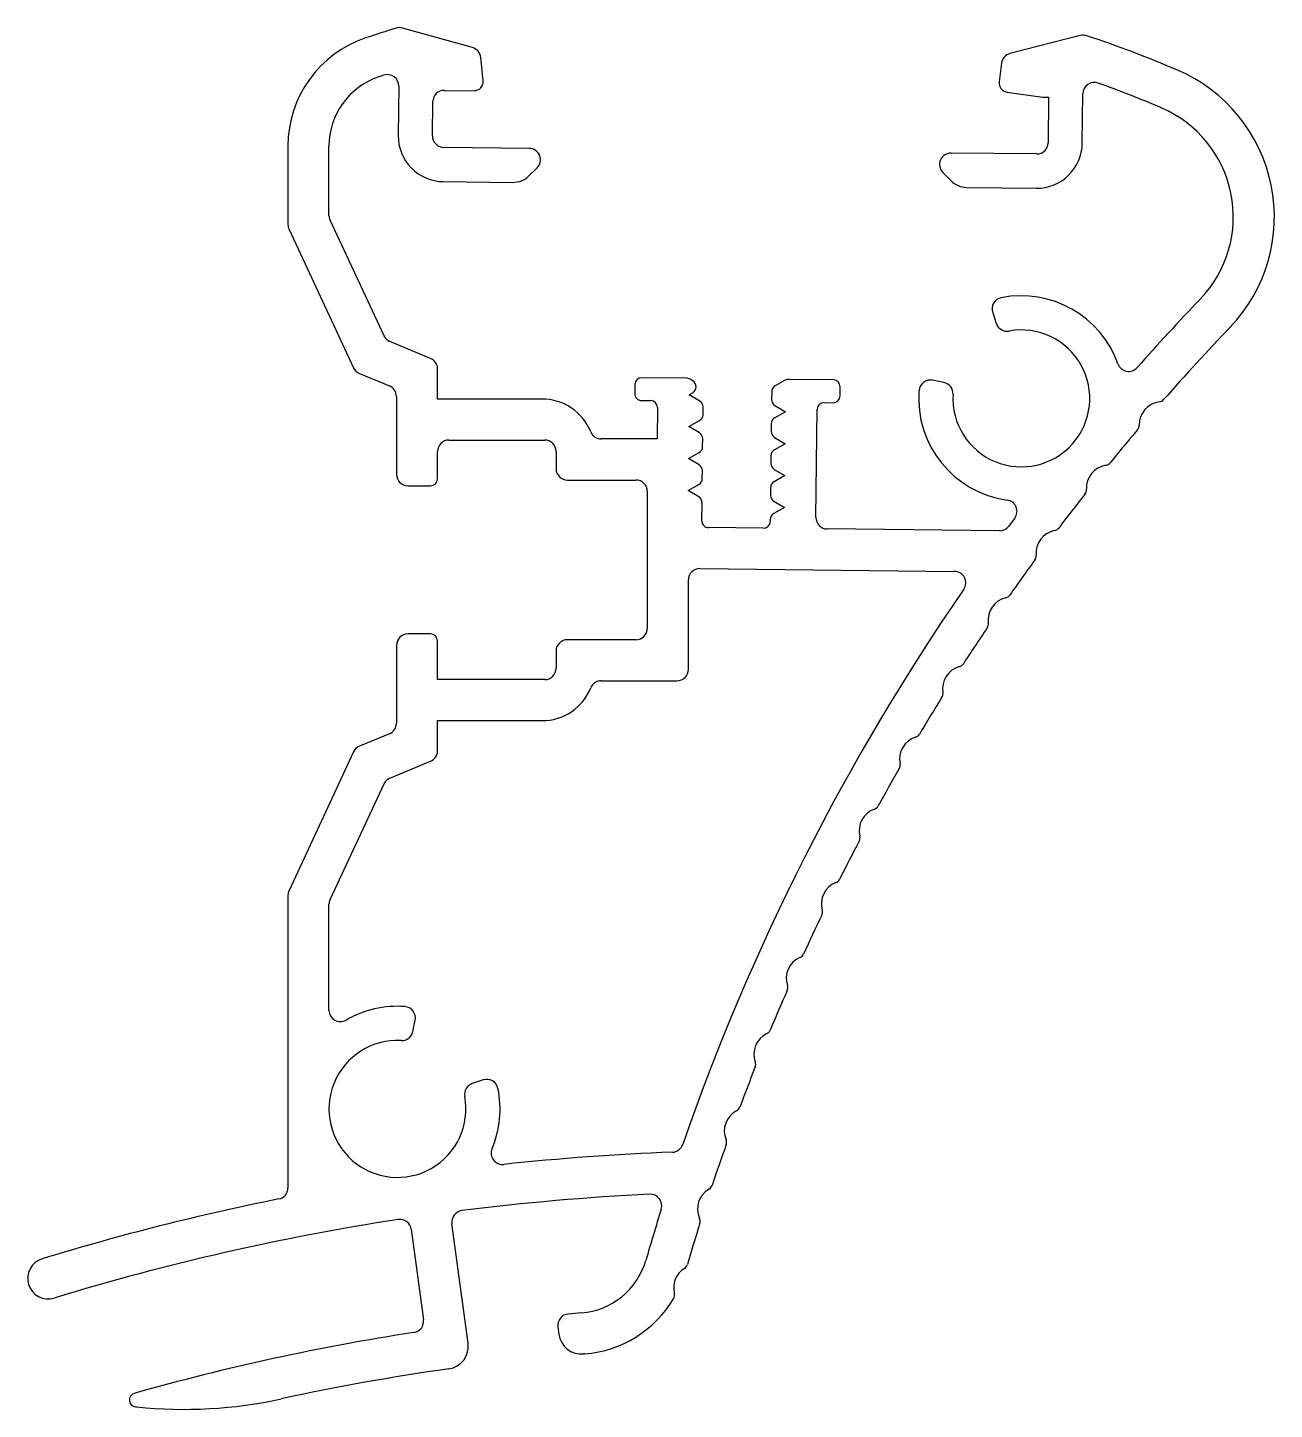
# Model space of a CAD drawing. Extents: x 822.8 to 877.5, y 587.2 to 647.8.
import ezdxf

# ---------------------------------------------------------------- set-up
doc = ezdxf.new("R2010")
doc.units = 0
doc.layers.get('0').update_dxf_attribs({"linetype": 'CONTINUOUS'})

msp = doc.modelspace()

# ---------------------------------------------------------------- linework, layer by layer
for p, q in [((842.316, 646.888), (839.25, 647.746)), ((868.967, 647.416), (865.883, 646.626)), ((842.783, 645.44), (842.679, 646.458)), ((865.51, 646.204), (865.408, 645.384)), ((839.081, 645.2), (839.057, 643.036)), ((841.079, 645.013), (842.381, 644.999)), ((865.75, 644.938), (867.328, 644.722)), ((867.328, 644.722), (867.578, 644.719)), ((867.578, 644.719), (867.555, 642.719)), ((869.055, 642.702), (869.079, 644.867)), ((840.557, 643.019), (840.574, 644.519)), ((834.222, 642.573), (834.222, 639.133)), ((836.022, 639.532), (836.022, 642.573)), ((844.801, 642.472), (841.051, 642.514)), ((867.05, 642.225), (863.3, 642.266)), ((844.788, 641.265), (845.145, 641.615)), ((841.035, 641.014), (844.077, 640.98)), ((862.937, 641.417), (863.287, 641.059)), ((863.99, 640.759), (867.033, 640.725)), ((838.434, 634.249), (836.069, 639.321)), ((834.269, 638.922), (837.098, 632.854)), ((865.125, 635.275), (865.284, 634.796)), ((840.472, 633.263), (838.696, 633.999)), ((837.36, 632.604), (838.672, 632.06)), ((840.78, 631.482), (840.78, 632.801)), ((851.704, 632.395), (849.74, 632.416)), ((849.436, 632.12), (849.432, 631.72)), ((851.977, 632.28), (851.854, 632.353)), ((856.029, 632.306), (855.586, 632.057)), ((858.139, 632.323), (856.179, 632.345)), ((858.431, 631.62), (858.436, 632.02)), ((862.987, 632.204), (862.492, 632.305)), ((838.98, 631.598), (838.98, 628.182)), ((845.365, 631.482), (840.78, 631.482)), ((849.729, 631.416), (850.129, 631.412)), ((851.812, 631.671), (851.971, 631.76)), ((852.279, 631.394), (851.812, 631.671)), ((855.433, 631.799), (855.429, 631.461)), ((855.577, 631.2), (856.044, 630.923)), ((857.728, 631.328), (858.128, 631.323)), ((850.425, 631.109), (850.41, 629.732)), ((852.422, 630.795), (852.426, 631.133)), ((856.044, 630.923), (855.571, 630.657)), ((857.372, 626.292), (857.425, 631.031)), ((851.796, 630.271), (852.269, 630.537)), ((852.263, 629.994), (851.796, 630.271)), ((855.418, 630.399), (855.414, 630.062)), ((841.28, 629.682), (845.48, 629.682)), ((850.41, 629.732), (847.96, 629.732)), ((852.406, 629.395), (852.41, 629.733)), ((856.028, 629.524), (855.555, 629.257)), ((855.561, 629.8), (856.028, 629.524)), ((840.78, 627.982), (840.78, 629.182)), ((845.98, 629.182), (845.98, 628.432)), ((851.78, 628.871), (852.253, 629.137)), ((852.247, 628.594), (851.78, 628.871)), ((855.402, 628.999), (855.398, 628.662)), ((852.391, 627.995), (852.394, 628.333)), ((855.545, 628.4), (856.012, 628.124)), ((839.48, 627.682), (840.48, 627.682)), ((846.48, 627.932), (849.48, 627.932)), ((851.765, 627.471), (852.238, 627.737)), ((855.387, 627.599), (855.383, 627.262)), ((856.012, 628.124), (855.539, 627.858)), ((849.98, 627.432), (849.98, 621.432)), ((852.232, 627.194), (851.765, 627.471)), ((855.53, 627), (855.997, 626.724)), ((852.37, 626.148), (852.379, 626.933)), ((855.997, 626.724), (855.524, 626.458)), ((855.067, 625.818), (852.667, 625.844)), ((855.371, 626.199), (855.37, 626.114)), ((865.422, 625.703), (857.867, 625.787)), ((852.286, 624.049), (863.451, 623.924)), ((851.78, 619.632), (851.78, 623.549)), ((840.48, 621.182), (839.48, 621.182)), ((849.48, 620.932), (846.48, 620.932)), ((838.98, 620.682), (838.98, 617.267)), ((840.78, 619.182), (840.78, 620.882)), ((845.98, 620.432), (845.98, 619.682)), ((845.48, 619.182), (840.78, 619.182)), ((847.96, 619.132), (851.28, 619.132)), ((840.78, 616.064), (840.78, 617.382)), ((840.78, 617.382), (845.365, 617.382)), ((838.672, 616.805), (837.36, 616.261)), ((837.098, 616.011), (834.269, 609.943)), ((838.696, 614.866), (840.472, 615.602)), ((836.069, 609.544), (838.434, 614.616)), ((834.222, 609.732), (834.222, 596.902)), ((836.022, 604.69), (836.022, 609.333)), ((839.701, 603.757), (839.8, 604.251)), ((842.781, 601.632), (842.303, 601.47)), ((839.631, 595.084), (840.167, 591.12)), ((842.122, 590.088), (841.413, 595.338)), ((846.062, 590.804), (846.106, 590.48)), ((827.536, 587.303), (827.596, 587.297))]:
    msp.add_line(p, q)
for centre, radius, start, end in [((853.579, 599.925), 50, 106.98882, 108.60475), ((839.116, 647.265), 0.5, 74.36315, 106.98882), ((839.222, 642.573), 5, 108.60475, 180), ((869.091, 646.931), 0.5, 71.73748, 104.36315), ((853.579, 599.925), 50, 66.86129, 71.73748), ((842.181, 646.406), 0.5, 5.86315, 74.36315), ((866.007, 646.142), 0.5, 104.36315, 172.86315), ((870.476, 639.466), 7, 316.19298, 66.86129), ((839.222, 642.573), 3.2, 108.60475, 180), ((853.579, 599.925), 48.2, 108.32555, 108.60475), ((838.581, 645.206), 0.5, 359.36315, 108.32555), ((842.385, 645.399), 0.4, 269.36315, 5.86315), ((865.805, 645.335), 0.4, 172.86315, 262.1829), ((869.579, 644.861), 0.5, 70.40075, 179.36315), ((853.579, 599.925), 48.2, 66.86129, 70.40075), ((841.074, 644.514), 0.5, 89.36315, 179.36315), ((870.476, 639.466), 5.2, 316.19298, 66.86129), ((841.057, 643.014), 2, 179.36315, 269.36315), ((841.057, 643.014), 0.5, 179.36315, 269.36315), ((867.055, 642.725), 0.5, 269.36315, 359.36315), ((844.796, 641.972), 0.5, 314.36315, 89.36315), ((863.294, 641.766), 0.5, 89.36315, 224.36315), ((867.055, 642.725), 2, 269.36315, 359.36315), ((844.089, 641.98), 1, 269.36315, 314.36315), ((864.002, 641.758), 1, 224.36315, 269.36315), ((834.722, 639.133), 0.5, 180, 205), ((836.522, 639.532), 0.5, 180, 205), ((865.599, 635.433), 0.5, 101.26818, 198.44894), ((866.38, 631.51), 4.5, 19.69625, 101.26818), ((947.695, 565.397), 101.8, 136.19298, 138.49088), ((838.887, 634.461), 0.5, 205, 247.5), ((866.38, 631.51), 3, 176.66215, 100.23573), ((865.759, 634.954), 0.5, 198.44894, 280.23573), ((947.695, 565.397), 100, 136.19298, 138.65491), ((840.28, 632.801), 0.5, 360, 67.5), ((871.088, 633.195), 0.5, 199.69625, 318.49088), ((837.551, 633.066), 0.5, 205, 247.5), ((849.736, 632.116), 0.3, 89.36315, 179.36315), ((838.48, 631.598), 0.5, 0, 67.5), ((851.701, 632.095), 0.3, 59.36315, 89.36315), ((851.824, 632.022), 0.3, 299.36315, 59.36315), ((855.733, 631.796), 0.3, 119.36315, 179.36315), ((856.176, 632.045), 0.3, 89.36315, 119.36315), ((858.136, 632.023), 0.3, 359.36315, 89.36315), ((866.38, 631.51), 4.5, 175.6297, 262.07806), ((862.392, 631.815), 0.5, 78.44894, 175.6297), ((862.886, 631.714), 0.5, 356.66215, 78.44894), ((845.365, 629.182), 2.3, 22.02431, 90), ((849.732, 631.716), 0.3, 179.36315, 269.36315), ((850.125, 631.112), 0.3, 359.36315, 89.36315), ((852.126, 631.136), 0.3, 359.36315, 59.36315), ((855.729, 631.458), 0.3, 179.36315, 239.36315), ((857.725, 631.028), 0.3, 89.36315, 179.36315), ((858.131, 631.623), 0.3, 269.36315, 359.36315), ((872.549, 630.363), 1, 96.78363, 181.52716), ((872.396, 631.654), 0.3, 276.78363, 318.65491), ((852.122, 630.798), 0.3, 299.36315, 359.36315), ((855.718, 630.396), 0.3, 119.36315, 179.36315), ((847.96, 630.232), 0.5, 202.02431, 270), ((852.11, 629.736), 0.3, 359.36315, 59.36315), ((855.714, 630.058), 0.3, 179.36315, 239.36315), ((947.695, 565.397), 100, 139.65588, 140.73825), ((871.25, 630.329), 0.3, 319.65588, 1.52716), ((841.28, 629.182), 0.5, 90, 180), ((845.48, 629.182), 0.5, 0, 90), ((852.106, 629.398), 0.3, 299.36315, 359.36315), ((855.702, 628.996), 0.3, 119.36315, 179.36315), ((839.48, 628.182), 0.5, 180, 270), ((846.48, 628.432), 0.5, 180, 270), ((852.095, 628.336), 0.3, 359.36315, 59.36315), ((855.698, 628.658), 0.3, 179.36315, 239.36315), ((870.237, 627.589), 1, 98.86697, 183.61049), ((870.037, 628.873), 0.3, 278.86697, 320.73825), ((840.48, 627.982), 0.3, 270, 0), ((849.48, 627.432), 0.5, 0, 90), ((852.091, 627.998), 0.3, 299.36315, 359.36315), ((855.686, 627.596), 0.3, 119.36315, 179.36315), ((852.079, 626.936), 0.3, 359.36315, 59.36315), ((855.683, 627.258), 0.3, 179.36315, 239.36315), ((865.691, 626.558), 0.5, 323.28343, 82.07806), ((947.695, 565.397), 100, 141.73922, 142.82158), ((868.94, 627.507), 0.3, 321.73922, 3.61049), ((855.671, 626.196), 0.3, 119.36315, 179.36315), ((852.67, 626.144), 0.3, 179.36315, 269.36315), ((855.07, 626.118), 0.3, 269.36315, 359.36315), ((857.872, 626.287), 0.5, 179.36315, 269.36315), ((865.428, 626.203), 0.5, 269.36315, 323.531), ((947.695, 565.397), 101.8, 143.28343, 143.531), ((867.781, 626.008), 0.3, 280.9503, 322.82158), ((868.027, 624.732), 1, 100.9503, 185.69383), ((866.734, 624.603), 0.3, 323.82255, 5.69383), ((852.28, 623.549), 0.5, 89.36315, 180), ((947.695, 565.397), 100, 143.82255, 144.90491), ((863.445, 623.425), 0.5, 325.44264, 89.36315), ((947.695, 565.397), 101.8, 145.44264, 160.84598), ((865.923, 621.796), 1, 103.03363, 187.77716), ((865.63, 623.063), 0.3, 283.03363, 324.90491), ((864.635, 621.62), 0.3, 325.90588, 7.77716), ((839.48, 620.682), 0.5, 90, 180), ((840.48, 620.882), 0.3, 0, 90), ((846.48, 620.432), 0.5, 90, 180), ((849.48, 621.432), 0.5, 270, 0), ((947.695, 565.397), 100, 145.90588, 146.98825), ((863.927, 618.786), 1, 105.11697, 189.86049), ((863.588, 620.041), 0.3, 285.11697, 326.98825), ((845.48, 619.682), 0.5, 270, 360), ((847.96, 618.632), 0.5, 90, 157.97569), ((851.28, 619.632), 0.5, 270, 0), ((845.365, 619.682), 2.3, 270, 337.97569), ((862.646, 618.564), 0.3, 327.98922, 9.86049), ((947.695, 565.397), 100, 147.98922, 149.07158), ((838.48, 617.267), 0.5, 292.5, 0), ((862.041, 615.706), 1, 107.2003, 191.94383), ((861.657, 616.948), 0.3, 287.2003, 329.07158), ((837.551, 615.799), 0.5, 112.5, 155), ((840.28, 616.064), 0.5, 292.5, 0), ((860.77, 615.437), 0.3, 330.07255, 11.94383), ((838.887, 614.404), 0.5, 112.5, 155), ((947.695, 565.397), 100, 150.07255, 151.15491), ((859.84, 613.786), 0.3, 289.28363, 331.15491), ((860.269, 612.559), 1, 109.28363, 194.02716), ((947.695, 565.397), 100, 152.15588, 153.23825), ((859.008, 612.244), 0.3, 332.15588, 14.02716), ((858.612, 609.349), 1, 111.36697, 196.11049), ((858.139, 610.56), 0.3, 291.36697, 333.23825), ((834.722, 609.732), 0.5, 155, 180), ((836.522, 609.333), 0.5, 155, 180), ((947.695, 565.397), 100, 154.23922, 155.32158), ((857.363, 608.989), 0.3, 334.23922, 16.11049), ((857.073, 606.082), 1, 113.4503, 198.19383), ((856.556, 607.275), 0.3, 293.4503, 335.32158), ((855.838, 605.676), 0.3, 336.32255, 18.19383), ((947.695, 565.397), 100, 156.32255, 157.40491), ((836.522, 604.69), 0.5, 180, 300), ((839.022, 600.36), 4.5, 85.88377, 120), ((839.309, 604.349), 0.5, 348.70301, 85.88377), ((839.022, 600.36), 3, 86.91622, 10.4898), ((839.21, 603.855), 0.5, 266.91622, 348.70301), ((855.654, 602.761), 1, 115.53363, 200.27716), ((855.094, 603.934), 0.3, 295.53363, 337.40491), ((947.695, 565.397), 100, 158.40588, 159.48825), ((854.435, 602.31), 0.3, 338.40588, 20.27716), ((842.941, 601.159), 0.5, 11.52225, 108.70301), ((842.464, 600.997), 0.5, 108.70301, 190.4898), ((839.022, 600.36), 4.5, 337.22935, 11.52225), ((853.754, 600.542), 0.3, 297.61697, 339.48825), ((854.357, 599.39), 1, 117.61697, 202.36049), ((843.632, 598.424), 0.5, 157.22935, 276.09869), ((851.059, 598.962), 0.5, 272.18771, 340.84598), ((947.695, 565.397), 100, 160.48922, 161.57158), ((853.155, 598.895), 0.3, 340.48922, 22.36049), ((855.223, 489.942), 108.6, 92.18771, 96.09869), ((833.722, 596.902), 0.5, 281.36616, 0), ((853.183, 595.974), 1, 119.7003, 204.44383), ((852.539, 597.104), 0.3, 299.7003, 341.57158), ((855.223, 489.942), 108.6, 101.36616, 107.01538), ((855.223, 489.942), 106.8, 92.75312, 97.19551), ((850.117, 596.119), 0.5, 342.5234, 92.75312), ((855.223, 489.942), 106.8, 98.70477, 107.01538), ((839.136, 595.017), 0.5, 7.69453, 98.70477), ((841.909, 595.405), 0.5, 97.19551, 187.69453), ((947.695, 565.397), 101.8, 162.5234, 163.84785), ((851.999, 595.436), 0.3, 342.57255, 24.44383), ((947.695, 565.397), 100, 162.57255, 163.65491), ((823.707, 592.927), 0.9, 107.01538, 287.01538), ((846.84, 594.607), 3.2, 274.57943, 343.84785), ((852.134, 592.518), 1, 121.78363, 194.37832), ((851.449, 593.623), 0.3, 301.78363, 343.65491), ((846.84, 594.607), 5, 274.57943, 329.13614), ((850.874, 592.196), 0.3, 329.13614, 14.37832), ((846.558, 590.871), 0.5, 94.90737, 187.69453), ((855.223, 489.942), 101.8, 94.57943, 94.90737), ((839.671, 591.053), 0.5, 278.74428, 7.69453), ((855.223, 489.942), 101.8, 98.74428, 105.81184), ((841.131, 589.954), 1, 278.02026, 7.69453), ((847.097, 590.614), 1, 187.69453, 274.61507), ((855.223, 489.942), 100, 94.57943, 94.61507), ((855.223, 489.942), 100, 98.02026, 102.29618), ((827.567, 587.601), 0.3, 105.81184, 264.05437), ((829.668, 607.189), 20, 264.05437, 282.29618)]:
    msp.add_arc(centre, radius, start, end)

doc.saveas('drawing.dxf')
